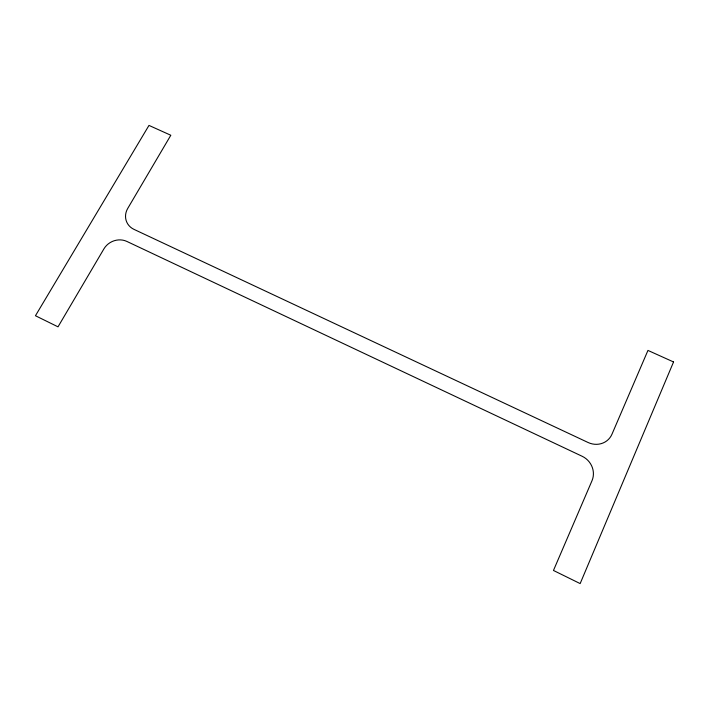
<?xml version="1.0" encoding="UTF-8"?>
<svg xmlns="http://www.w3.org/2000/svg" width="709" height="709" viewBox="0 0 709 709"><rect width="100%" height="100%" fill="white"/><g stroke="black" fill="none" stroke-linecap="round" stroke-linejoin="round"><path stroke-width="1.06" d="M673.55 361.962L580.157 583.587L553.463 570.461L592.006 480.702A18.868 17.814 42.3 0 0 582.116 456.259L126.911 241.45A17.184 15.704 -26.8 0 0 103.913 248.877L58.014 326.84L35.45 315.735L148.979 125.413L170.816 135.251L127.726 208.437A16.936 15.412 -22.9 0 0 133.966 229.362L588.098 442.505A18.594 17.441 36.4 0 0 611.956 434.245L647.955 350.414L673.55 361.962"/></g></svg>
